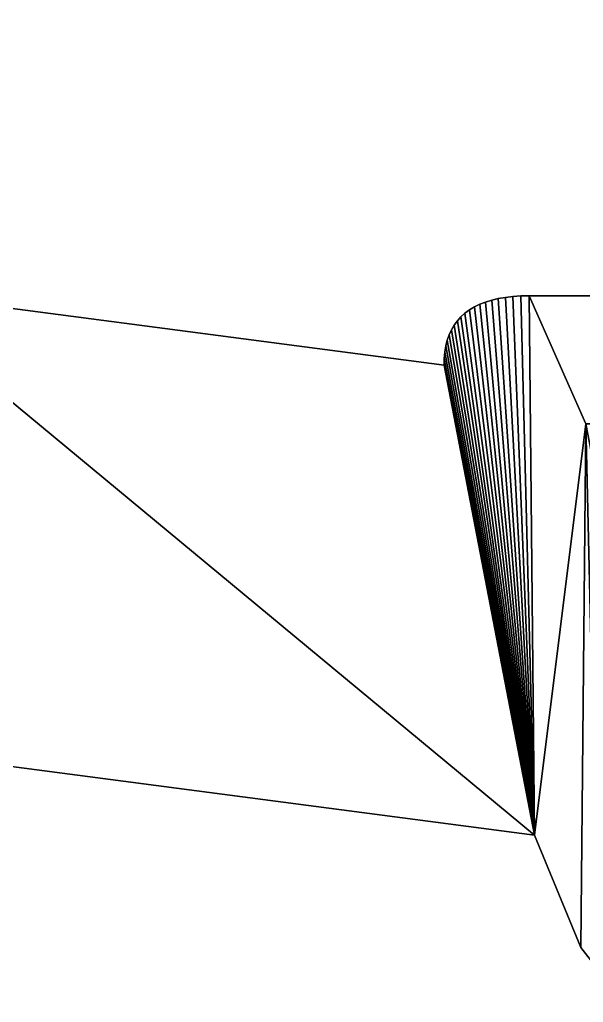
# Model space of a CAD drawing. Extents: x 0 to 417, y 0 to 203.
# Drawn here: x 286.7 to 302.11, y 56.38 to 83.23 of the extents above; entities that cross this region are included whole.
import ezdxf

# ---------------------------------------------------------------- set-up
doc = ezdxf.new("R2010")
doc.units = 0
doc.header["$LTSCALE"] = 25.4
doc.layers.get('0').update_dxf_attribs({"color": 13, "linetype": 'CONTINUOUS'})

# ---------------------------------------------------------------- blocks, each defined once
blk = doc.blocks.new('MASK_STRAP_2')
at = {"color": 0}
for p, q in [((57.292, 19.07), (57.292, 19.07, 2)), ((57.292, 19.07), (57.292, 19.07, 2)), ((57.45, 19.132), (57.45, 19.132, 2)), ((57.45, 19.132), (57.45, 19.132, 2)), ((57.62, 19.184), (57.62, 19.184, 2)), ((57.62, 19.184), (57.62, 19.184, 2)), ((57.801, 19.226), (57.801, 19.226, 2)), ((57.801, 19.226), (57.801, 19.226, 2)), ((57.995, 19.26), (57.995, 19.26, 2)), ((57.995, 19.26), (57.995, 19.26, 2)), ((58.2, 19.283), (58.2, 19.283, 2)), ((58.2, 19.283), (58.2, 19.283, 2)), ((58.417, 19.298), (58.417, 19.298, 2)), ((58.417, 19.298), (58.417, 19.298, 2)), ((58.646, 19.302), (58.646, 19.302, 2)), ((58.646, 19.302), (58.646, 19.302, 2)), ((56.89, 18.829), (56.89, 18.829, 2)), ((56.89, 18.829), (56.89, 18.829, 2)), ((57.012, 18.919), (57.012, 18.919, 2)), ((57.012, 18.919), (57.012, 18.919, 2)), ((57.146, 18.999), (57.146, 18.999, 2)), ((57.146, 18.999), (57.146, 18.999, 2)), ((56.681, 18.62), (56.681, 18.62, 2)), ((56.681, 18.62), (56.681, 18.62, 2)), ((56.779, 18.729), (56.779, 18.729, 2)), ((56.779, 18.729), (56.779, 18.729, 2)), ((56.52, 18.374), (56.52, 18.374, 2)), ((56.52, 18.374), (56.52, 18.374, 2)), ((56.594, 18.502), (56.594, 18.502, 2)), ((56.594, 18.502), (56.594, 18.502, 2)), ((56.406, 18.09), (56.406, 18.09, 2)), ((56.406, 18.09), (56.406, 18.09, 2)), ((56.457, 18.236), (56.457, 18.236, 2)), ((56.457, 18.236), (56.457, 18.236, 2)), ((56.339, 17.767), (56.339, 17.767, 2)), ((56.339, 17.767), (56.339, 17.767, 2)), ((56.367, 17.933), (56.367, 17.933, 2)), ((56.367, 17.933), (56.367, 17.933, 2)), ((56.324, 17.592), (56.324, 17.592, 2)), ((56.324, 17.592), (56.324, 17.592, 2)), ((56.32, 17.407), (56.32, 17.407, 1)), ((56.32, 17.407), (56.32, 17.407, 1)), ((56.32, 17.407, 1), (56.32, 17.407, 2)), ((56.32, 17.407, 1), (58.789, 4.566, 1)), ((56.32, 17.407, 2), (58.789, 4.566, 2)), ((56.32, 17.407, 1), (58.789, 4.566, 1)), ((56.32, 17.407, 2), (58.789, 4.566, 2)), ((56.32, 17.407, 1), (56.32, 17.407, 2)), ((58.789, 4.566, 1), (58.789, 4.566, 2)), ((58.789, 4.566), (58.789, 4.566, 1)), ((58.789, 4.566), (58.789, 4.566, 1)), ((58.789, 4.566, 1), (58.789, 4.566, 2)), ((60.059, 1.5), (60.059, 1.5, 2)), ((60.059, 1.5), (60.059, 1.5, 2))]:
    blk.add_line(p, q, dxfattribs=at)
mesh = blk.add_polyface(dxfattribs=at)
corners = [(39.208, 7.137), (40.828, 19.441), (58.789, 4.566), (56.32, 17.407), (56.324, 17.592), (56.339, 17.767), (56.367, 17.933), (56.406, 18.09), (56.457, 18.236), (56.52, 18.374), (56.594, 18.502), (56.681, 18.62), (56.779, 18.729), (56.89, 18.829), (57.012, 18.919), (57.146, 18.999), (57.292, 19.07), (57.45, 19.132), (57.62, 19.184), (57.801, 19.226), (57.995, 19.26), (58.2, 19.283), (58.417, 19.298), (58.646, 19.302), (60.193, 15.802), (104.34, 19.302), (60.059, 1.5), (60.536, 0.879), (62.159, 5.577), (61.157, 0.402), (61.881, 0.102), (62.657, 0), (63.019, 3.5), (100.329, 0), (41.019, 26.846), (41.019, 20.897), (41.803, 26.846), (41.803, 20.897), (42.559, 26.643), (42.559, 21.1), (43.237, 26.252), (43.237, 21.491), (43.791, 25.698), (43.791, 22.045), (44.183, 25.02), (44.183, 22.723), (44.385, 24.263), (44.385, 23.48), (41.046, 1.197), (41.046, 4.85), (41.438, 4.171), (41.438, 1.875), (41.641, 3.415), (41.641, 2.632)]
mesh.append_faces([[corners[k] for k in face] for face in [(45, 46, 47), (51, 52, 53)]], dxfattribs={"vtx0": -1, "color": 0})
mesh.append_faces([[corners[k] for k in face] for face in [(0, 1, 2), (2, 24, 26), (27, 28, 29), (29, 28, 30), (30, 28, 31), (31, 32, 33), (1, 34, 35), (35, 36, 37), (37, 38, 39), (39, 40, 41), (41, 42, 43), (43, 44, 45), (48, 50, 51)]], dxfattribs={"vtx0": -1, "vtx1": -1, "color": 0})
mesh.append_faces([[corners[k] for k in face] for face in [(2, 23, 24)]], dxfattribs={"vtx0": -1, "vtx1": -1, "vtx2": -1, "color": 0})
mesh.append_faces([[corners[k] for k in face] for face in [(2, 1, 3), (2, 3, 4), (2, 4, 5), (2, 5, 6), (2, 6, 7), (2, 7, 8), (2, 8, 9), (2, 9, 10), (2, 10, 11), (2, 11, 12), (2, 12, 13), (2, 13, 14), (2, 14, 15), (2, 15, 16), (2, 16, 17), (2, 17, 18), (2, 18, 19), (2, 19, 20), (2, 20, 21), (2, 21, 22), (2, 22, 23), (24, 23, 25), (24, 27, 26), (27, 24, 28), (31, 28, 32), (35, 34, 36), (37, 36, 38), (39, 38, 40), (41, 40, 42), (43, 42, 44), (45, 44, 46), (48, 49, 50), (51, 50, 52)]], dxfattribs={"vtx0": -1, "vtx2": -1, "color": 0})
mesh = blk.add_polyface(dxfattribs=at)
corners = [(58.789, 4.566, 1), (40.828, 19.441, 1), (39.208, 7.137, 1), (56.32, 17.407, 1)]
mesh.append_faces([[corners[k] for k in face] for face in [(0, 1, 2), (1, 0, 3)]], dxfattribs={"vtx0": -1, "color": 0})
mesh = blk.add_polyface(dxfattribs=at)
corners = [(40.828, 19.441, 1), (56.32, 17.407), (40.828, 19.441), (56.32, 17.407, 1)]
mesh.append_faces([[corners[k] for k in face] for face in [(0, 1, 2), (1, 0, 3)]], dxfattribs={"vtx0": -1, "color": 0})
mesh = blk.add_polyface(dxfattribs=at)
corners = [(60.536, 0.879, 2), (60.193, 15.802, 2), (60.059, 1.5, 2), (62.159, 5.577, 2), (61.157, 0.402, 2), (61.881, 0.102, 2), (62.657, 0, 2), (63.019, 3.5, 2), (100.329, 0, 2), (99.967, 3.5, 2), (100.827, 5.577, 2), (101.105, 0.102, 2), (102.793, 15.802, 2), (101.829, 0.402, 2), (102.45, 0.879, 2), (102.927, 1.5, 2), (58.789, 4.566, 2), (56.324, 17.592, 2), (56.32, 17.407, 2), (56.339, 17.767, 2), (56.367, 17.933, 2), (56.406, 18.09, 2), (56.457, 18.236, 2), (56.52, 18.374, 2), (56.594, 18.502, 2), (56.681, 18.62, 2), (56.779, 18.729, 2), (56.89, 18.829, 2), (57.012, 18.919, 2), (57.146, 18.999, 2), (57.292, 19.07, 2), (57.45, 19.132, 2), (57.62, 19.184, 2), (57.801, 19.226, 2), (57.995, 19.26, 2), (58.2, 19.283, 2), (58.417, 19.298, 2), (58.646, 19.302, 2), (104.34, 19.302, 2), (104.197, 4.566, 2), (106.665, 17.407, 2), (104.569, 19.298, 2), (104.786, 19.283, 2), (104.991, 19.26, 2), (105.185, 19.226, 2), (105.366, 19.184, 2), (105.536, 19.132, 2), (105.694, 19.07, 2), (105.839, 18.999, 2), (105.974, 18.919, 2), (106.096, 18.829, 2), (106.206, 18.729, 2), (106.305, 18.62, 2), (106.391, 18.502, 2), (106.466, 18.374, 2), (106.529, 18.236, 2), (106.58, 18.09, 2), (106.619, 17.933, 2), (106.646, 17.767, 2), (106.662, 17.592, 2)]
mesh.append_faces([[corners[k] for k in face] for face in [(16, 17, 18), (58, 40, 59)]], dxfattribs={"vtx0": -1, "color": 0})
mesh.append_faces([[corners[k] for k in face] for face in [(0, 1, 2), (1, 0, 3), (3, 6, 7), (7, 8, 9), (9, 8, 10), (10, 11, 12), (17, 16, 19), (19, 16, 20), (20, 16, 21), (21, 16, 22), (22, 16, 23), (23, 16, 24), (24, 16, 25), (25, 16, 26), (26, 16, 27), (27, 16, 28), (28, 16, 29), (29, 16, 30), (30, 16, 31), (31, 16, 32), (32, 16, 33), (33, 16, 34), (34, 16, 35), (35, 16, 36), (36, 16, 37), (37, 1, 38), (38, 40, 41), (41, 40, 42), (42, 40, 43), (43, 40, 44), (44, 40, 45), (45, 40, 46), (46, 40, 47), (47, 40, 48), (48, 40, 49), (49, 40, 50), (50, 40, 51), (51, 40, 52), (52, 40, 53), (53, 40, 54), (54, 40, 55), (55, 40, 56), (56, 40, 57), (57, 40, 58)]], dxfattribs={"vtx0": -1, "vtx1": -1, "color": 0})
mesh.append_faces([[corners[k] for k in face] for face in [(37, 16, 1), (38, 12, 15)]], dxfattribs={"vtx0": -1, "vtx1": -1, "vtx2": -1, "color": 0})
mesh.append_faces([[corners[k] for k in face] for face in [(3, 0, 4), (3, 4, 5), (3, 5, 6), (7, 6, 8), (10, 8, 11), (12, 11, 13), (12, 13, 14), (12, 14, 15), (1, 16, 2), (38, 1, 12), (38, 15, 39), (38, 39, 40)]], dxfattribs={"vtx0": -1, "vtx2": -1, "color": 0})
mesh = blk.add_polyface(dxfattribs=at)
corners = [(57.146, 18.999, 2), (57.292, 19.07), (57.146, 18.999), (57.292, 19.07, 2)]
mesh.append_faces([[corners[k] for k in face] for face in [(0, 1, 2), (1, 0, 3)]], dxfattribs={"vtx0": -1, "color": 0})
mesh = blk.add_polyface(dxfattribs=at)
corners = [(57.292, 19.07, 2), (57.45, 19.132), (57.292, 19.07), (57.45, 19.132, 2)]
mesh.append_faces([[corners[k] for k in face] for face in [(0, 1, 2), (1, 0, 3)]], dxfattribs={"vtx0": -1, "color": 0})
mesh = blk.add_polyface(dxfattribs=at)
corners = [(57.45, 19.132, 2), (57.62, 19.184), (57.45, 19.132), (57.62, 19.184, 2)]
mesh.append_faces([[corners[k] for k in face] for face in [(0, 1, 2), (1, 0, 3)]], dxfattribs={"vtx0": -1, "color": 0})
mesh = blk.add_polyface(dxfattribs=at)
corners = [(57.62, 19.184, 2), (57.801, 19.226), (57.62, 19.184), (57.801, 19.226, 2)]
mesh.append_faces([[corners[k] for k in face] for face in [(0, 1, 2), (1, 0, 3)]], dxfattribs={"vtx0": -1, "color": 0})
mesh = blk.add_polyface(dxfattribs=at)
corners = [(57.801, 19.226, 2), (57.995, 19.26), (57.801, 19.226), (57.995, 19.26, 2)]
mesh.append_faces([[corners[k] for k in face] for face in [(0, 1, 2), (1, 0, 3)]], dxfattribs={"vtx0": -1, "color": 0})
mesh = blk.add_polyface(dxfattribs=at)
corners = [(57.995, 19.26, 2), (58.2, 19.283), (57.995, 19.26), (58.2, 19.283, 2)]
mesh.append_faces([[corners[k] for k in face] for face in [(0, 1, 2), (1, 0, 3)]], dxfattribs={"vtx0": -1, "color": 0})
mesh = blk.add_polyface(dxfattribs=at)
corners = [(58.2, 19.283, 2), (58.417, 19.298), (58.2, 19.283), (58.417, 19.298, 2)]
mesh.append_faces([[corners[k] for k in face] for face in [(0, 1, 2), (1, 0, 3)]], dxfattribs={"vtx0": -1, "color": 0})
mesh = blk.add_polyface(dxfattribs=at)
corners = [(58.417, 19.298, 2), (58.646, 19.302), (58.417, 19.298), (58.646, 19.302, 2)]
mesh.append_faces([[corners[k] for k in face] for face in [(0, 1, 2), (1, 0, 3)]], dxfattribs={"vtx0": -1, "color": 0})
mesh = blk.add_polyface(dxfattribs=at)
corners = [(58.646, 19.302, 2), (104.34, 19.302), (58.646, 19.302), (104.34, 19.302, 2)]
mesh.append_faces([[corners[k] for k in face] for face in [(0, 1, 2), (1, 0, 3)]], dxfattribs={"vtx0": -1, "color": 0})
mesh = blk.add_polyface(dxfattribs=at)
corners = [(56.779, 18.729, 2), (56.89, 18.829), (56.779, 18.729), (56.89, 18.829, 2)]
mesh.append_faces([[corners[k] for k in face] for face in [(0, 1, 2), (1, 0, 3)]], dxfattribs={"vtx0": -1, "color": 0})
mesh = blk.add_polyface(dxfattribs=at)
corners = [(56.89, 18.829, 2), (57.012, 18.919), (56.89, 18.829), (57.012, 18.919, 2)]
mesh.append_faces([[corners[k] for k in face] for face in [(0, 1, 2), (1, 0, 3)]], dxfattribs={"vtx0": -1, "color": 0})
mesh = blk.add_polyface(dxfattribs=at)
corners = [(57.012, 18.919, 2), (57.146, 18.999), (57.012, 18.919), (57.146, 18.999, 2)]
mesh.append_faces([[corners[k] for k in face] for face in [(0, 1, 2), (1, 0, 3)]], dxfattribs={"vtx0": -1, "color": 0})
mesh = blk.add_polyface(dxfattribs=at)
corners = [(56.681, 18.62, 2), (56.594, 18.502), (56.594, 18.502, 2), (56.681, 18.62)]
mesh.append_faces([[corners[k] for k in face] for face in [(0, 1, 2), (1, 0, 3)]], dxfattribs={"vtx0": -1, "color": 0})
mesh = blk.add_polyface(dxfattribs=at)
corners = [(56.779, 18.729, 2), (56.681, 18.62), (56.681, 18.62, 2), (56.779, 18.729)]
mesh.append_faces([[corners[k] for k in face] for face in [(0, 1, 2), (1, 0, 3)]], dxfattribs={"vtx0": -1, "color": 0})
mesh = blk.add_polyface(dxfattribs=at)
corners = [(56.52, 18.374, 2), (56.457, 18.236), (56.457, 18.236, 2), (56.52, 18.374)]
mesh.append_faces([[corners[k] for k in face] for face in [(0, 1, 2), (1, 0, 3)]], dxfattribs={"vtx0": -1, "color": 0})
mesh = blk.add_polyface(dxfattribs=at)
corners = [(56.594, 18.502, 2), (56.52, 18.374), (56.52, 18.374, 2), (56.594, 18.502)]
mesh.append_faces([[corners[k] for k in face] for face in [(0, 1, 2), (1, 0, 3)]], dxfattribs={"vtx0": -1, "color": 0})
mesh = blk.add_polyface(dxfattribs=at)
corners = [(56.406, 18.09, 2), (56.367, 17.933), (56.367, 17.933, 2), (56.406, 18.09)]
mesh.append_faces([[corners[k] for k in face] for face in [(0, 1, 2), (1, 0, 3)]], dxfattribs={"vtx0": -1, "color": 0})
mesh = blk.add_polyface(dxfattribs=at)
corners = [(56.457, 18.236, 2), (56.406, 18.09), (56.406, 18.09, 2), (56.457, 18.236)]
mesh.append_faces([[corners[k] for k in face] for face in [(0, 1, 2), (1, 0, 3)]], dxfattribs={"vtx0": -1, "color": 0})
mesh = blk.add_polyface(dxfattribs=at)
corners = [(56.339, 17.767, 2), (56.324, 17.592), (56.324, 17.592, 2), (56.339, 17.767)]
mesh.append_faces([[corners[k] for k in face] for face in [(0, 1, 2), (1, 0, 3)]], dxfattribs={"vtx0": -1, "color": 0})
mesh = blk.add_polyface(dxfattribs=at)
corners = [(56.367, 17.933, 2), (56.339, 17.767), (56.339, 17.767, 2), (56.367, 17.933)]
mesh.append_faces([[corners[k] for k in face] for face in [(0, 1, 2), (1, 0, 3)]], dxfattribs={"vtx0": -1, "color": 0})
mesh = blk.add_polyface(dxfattribs=at)
corners = [(56.324, 17.592, 2), (56.32, 17.407, 1), (56.32, 17.407, 2), (56.32, 17.407), (56.324, 17.592)]
mesh.append_faces([[corners[k] for k in face] for face in [(0, 1, 2), (3, 0, 4)]], dxfattribs={"vtx0": -1, "color": 0})
mesh.append_faces([[corners[k] for k in face] for face in [(1, 0, 3)]], dxfattribs={"vtx0": -1, "vtx1": -1, "color": 0})
mesh = blk.add_polyface(dxfattribs=at)
corners = [(56.32, 17.407, 2), (58.789, 4.566, 1), (58.789, 4.566, 2), (56.32, 17.407, 1)]
mesh.append_faces([[corners[k] for k in face] for face in [(0, 1, 2), (1, 0, 3)]], dxfattribs={"vtx0": -1, "color": 0})
mesh = blk.add_polyface(dxfattribs=at)
corners = [(58.789, 4.566, 1), (39.208, 7.137), (58.789, 4.566), (39.208, 7.137, 1)]
mesh.append_faces([[corners[k] for k in face] for face in [(0, 1, 2), (1, 0, 3)]], dxfattribs={"vtx0": -1, "color": 0})
mesh = blk.add_polyface(dxfattribs=at)
corners = [(58.789, 4.566, 2), (60.059, 1.5), (60.059, 1.5, 2), (58.789, 4.566), (58.789, 4.566, 1)]
mesh.append_faces([[corners[k] for k in face] for face in [(0, 1, 2), (3, 0, 4)]], dxfattribs={"vtx0": -1, "color": 0})
mesh.append_faces([[corners[k] for k in face] for face in [(1, 0, 3)]], dxfattribs={"vtx0": -1, "vtx1": -1, "color": 0})
mesh = blk.add_polyface(dxfattribs=at)
corners = [(60.059, 1.5, 2), (60.536, 0.879), (60.536, 0.879, 2), (60.059, 1.5)]
mesh.append_faces([[corners[k] for k in face] for face in [(0, 1, 2), (1, 0, 3)]], dxfattribs={"vtx0": -1, "color": 0})

msp = doc.modelspace()

# ---------------------------------------------------------------- block references
at = {"color": 0}
msp.add_blockref('MASK_STRAP_2', (241.983, 56.382), dxfattribs=at)

doc.saveas('drawing.dxf')
